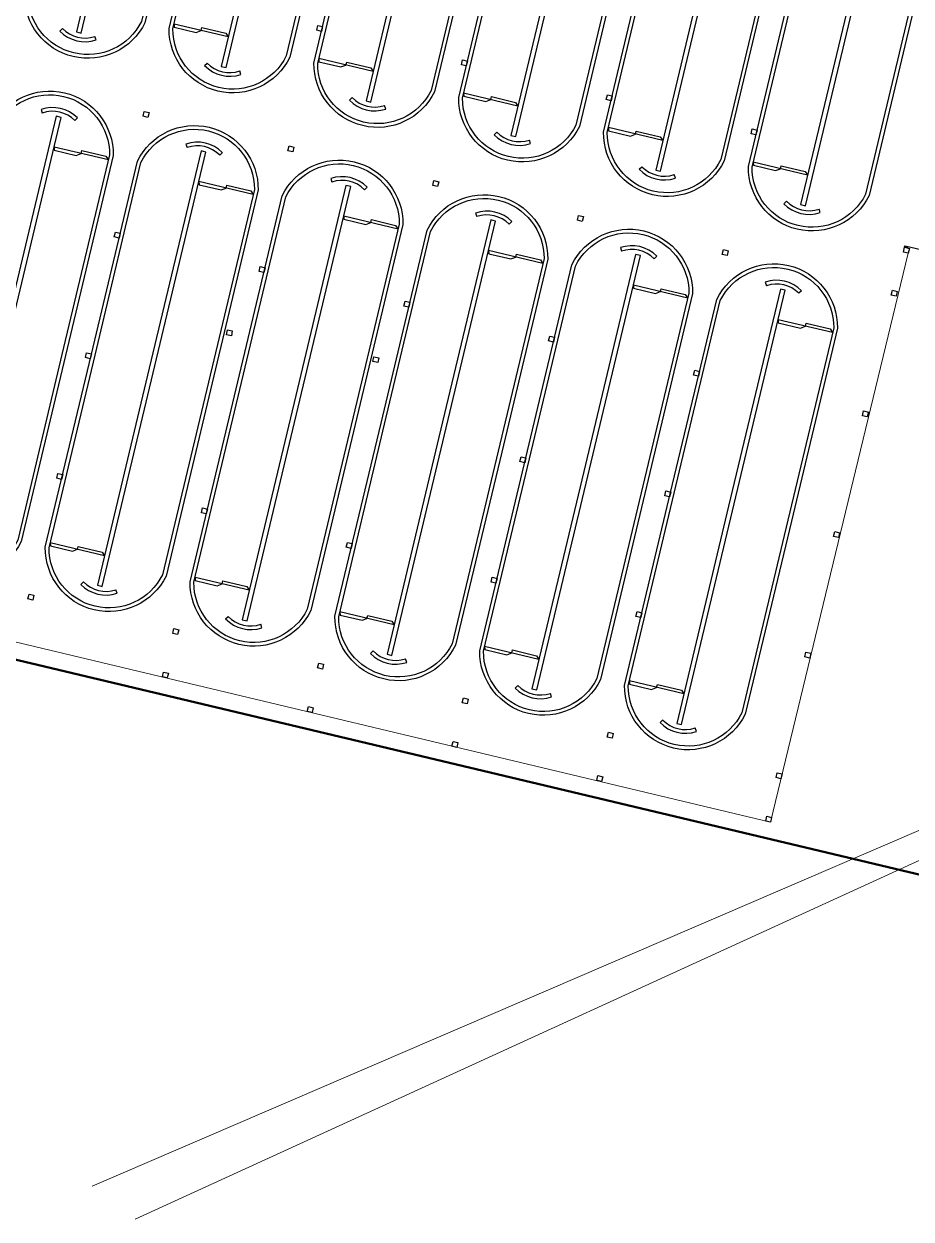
# Model space of a CAD drawing. Header units: metres. Extents: x 2572 to 5235, y 1556 to 2684.
# Drawn here: x 3404.17 to 3439.92, y 2254.44 to 2302.62 of the extents above; entities that cross this region are included whole.
import ezdxf

# ---------------------------------------------------------------- set-up
doc = ezdxf.new("R2010")
doc.units = ezdxf.units.M
doc.linetypes.add('HIDDEN2', pattern=[4.7625, 3.175, -1.5875])
doc.layers.add('SOMBREADO', color=7, linetype='Continuous')
doc.layers.add('Structural - Grid_Pen_No__15', color=214, linetype='Continuous', lineweight=25)
doc.layers.add('VIGAS DE LOSA1', color=190, linetype='Continuous', lineweight=9)

msp = doc.modelspace()

# ---------------------------------------------------------------- linework, layer by layer
for points in [[(3410.906, 2310.445), (3409.05, 2302.664, -0.8), (3404.186, 2303.824), (3406.043, 2311.605), (3407.899, 2319.387, -0.8), (3412.763, 2318.227), (3410.906, 2310.445)], [(3416.743, 2309.053), (3414.886, 2301.271, -0.8), (3410.023, 2302.431), (3411.879, 2310.213), (3413.736, 2317.995, -0.8), (3418.599, 2316.834), (3416.743, 2309.053)], [(3422.579, 2307.66), (3420.722, 2299.879, -0.8), (3415.859, 2301.039), (3417.715, 2308.821), (3419.572, 2316.602, -0.8), (3424.435, 2315.442), (3422.579, 2307.66)], [(3428.415, 2306.268), (3426.559, 2298.486, -0.8), (3421.695, 2299.647), (3423.552, 2307.428), (3425.408, 2315.21, -0.8), (3430.272, 2314.05), (3428.415, 2306.268)], [(3434.251, 2304.876), (3432.395, 2297.094, -0.8), (3427.531, 2298.254), (3429.388, 2306.036), (3431.244, 2313.818, -0.8), (3436.108, 2312.657), (3434.251, 2304.876)], [(3440.087, 2303.483), (3438.231, 2295.702, -0.8), (3433.368, 2296.862), (3435.224, 2304.644), (3437.08, 2312.425, -0.8), (3441.944, 2311.265), (3440.087, 2303.483)], [(3405.917, 2289.532), (3404.061, 2281.75, -0.8), (3399.197, 2282.911), (3401.054, 2290.692), (3402.91, 2298.474, -0.8), (3407.774, 2297.314), (3405.917, 2289.532)], [(3411.753, 2288.14), (3409.897, 2280.358, -0.8), (3405.033, 2281.518), (3406.89, 2289.3), (3408.746, 2297.082, -0.8), (3413.61, 2295.921), (3411.753, 2288.14)], [(3417.59, 2286.747), (3415.733, 2278.966, -0.8), (3410.87, 2280.126), (3412.726, 2287.908), (3414.583, 2295.689, -0.8), (3419.446, 2294.529), (3417.59, 2286.747)], [(3423.426, 2285.355), (3421.569, 2277.573, -0.8), (3416.706, 2278.734), (3418.562, 2286.515), (3420.419, 2294.297, -0.8), (3425.282, 2293.137), (3423.426, 2285.355)], [(3429.262, 2283.963), (3427.406, 2276.181, -0.8), (3422.542, 2277.341), (3424.399, 2285.123), (3426.255, 2292.905, -0.8), (3431.118, 2291.744), (3429.262, 2283.963)], [(3435.098, 2282.57), (3433.242, 2274.789, -0.8), (3428.378, 2275.949), (3430.235, 2283.731), (3432.091, 2291.512, -0.8), (3436.955, 2290.352), (3435.098, 2282.57)]]:
    msp.add_lwpolyline(points, format="xyb")
for points in [[(3410.761, 2310.48), (3408.908, 2302.715, -0.794435), (3404.336, 2303.805), (3406.189, 2311.571), (3408.041, 2319.336, -0.794435), (3412.613, 2318.245)], [(3416.597, 2309.088), (3414.744, 2301.322, -0.794435), (3410.173, 2302.413), (3412.025, 2310.178), (3413.878, 2317.943, -0.794435), (3418.449, 2316.853)], [(3422.433, 2307.695), (3420.58, 2299.93, -0.794435), (3416.009, 2301.021), (3417.861, 2308.786), (3419.714, 2316.551, -0.794435), (3424.285, 2315.46)], [(3428.269, 2306.303), (3426.417, 2298.538, -0.794435), (3421.845, 2299.628), (3423.697, 2307.394), (3425.55, 2315.159, -0.794435), (3430.122, 2314.068)], [(3434.105, 2304.911), (3432.253, 2297.145, -0.794435), (3427.681, 2298.236), (3429.534, 2306.001), (3431.386, 2313.766, -0.794435), (3435.958, 2312.676)], [(3439.942, 2303.518), (3438.089, 2295.753, -0.794435), (3433.517, 2296.844), (3435.37, 2304.609), (3437.222, 2312.374, -0.794435), (3441.794, 2311.283)], [(3405.771, 2289.567), (3403.919, 2281.802, -0.794435), (3399.347, 2282.892), (3401.2, 2290.658), (3403.052, 2298.423, -0.794435), (3407.624, 2297.332)], [(3411.607, 2288.175), (3409.755, 2280.409, -0.794435), (3405.183, 2281.5), (3407.036, 2289.265), (3408.888, 2297.03, -0.794435), (3413.46, 2295.94)], [(3417.444, 2286.782), (3415.591, 2279.017, -0.794435), (3411.019, 2280.108), (3412.872, 2287.873), (3414.725, 2295.638, -0.794435), (3419.296, 2294.547)], [(3423.28, 2285.39), (3421.427, 2277.625, -0.794435), (3416.856, 2278.715), (3418.708, 2286.48), (3420.561, 2294.246, -0.794435), (3425.132, 2293.155)], [(3429.116, 2283.997), (3427.264, 2276.232, -0.794435), (3422.692, 2277.323), (3424.544, 2285.088), (3426.397, 2292.853, -0.794435), (3430.969, 2291.763)], [(3434.952, 2282.605), (3433.1, 2274.84, -0.794435), (3428.528, 2275.931), (3430.381, 2283.696), (3432.233, 2291.461, -0.794435), (3436.805, 2290.37)]]:
    msp.add_lwpolyline(points, format="xyb", close=True)
for points in [[(3408.377, 2311.049), (3406.289, 2302.294), (3406.483, 2302.248), (3410.66, 2319.756), (3410.466, 2319.803), (3408.377, 2311.049)], [(3414.214, 2309.656), (3412.125, 2300.902), (3412.32, 2300.855), (3416.497, 2318.364), (3416.302, 2318.41), (3414.214, 2309.656)], [(3420.05, 2308.264), (3417.961, 2299.509), (3418.156, 2299.463), (3422.333, 2316.972), (3422.138, 2317.018), (3420.05, 2308.264)], [(3425.886, 2306.871), (3423.798, 2298.117), (3423.992, 2298.071), (3428.169, 2315.579), (3427.975, 2315.626), (3425.886, 2306.871)], [(3431.722, 2305.479), (3429.634, 2296.725), (3429.828, 2296.678), (3434.005, 2314.187), (3433.811, 2314.233), (3431.722, 2305.479)], [(3437.558, 2304.087), (3435.47, 2295.332), (3435.664, 2295.286), (3439.842, 2312.795), (3439.647, 2312.841), (3437.558, 2304.087)], [(3412.408, 2302.089), (3410.22, 2302.611), (3410.226, 2302.485), (3411.113, 2302.273), (3411.314, 2302.35), (3411.342, 2302.467), (3412.309, 2302.236), (3412.408, 2302.089)], [(3416.21, 2302.511), (3416.164, 2302.316), (3415.969, 2302.363), (3416.015, 2302.557), (3416.21, 2302.511)], [(3405.616, 2302.325), (3405.724, 2302.43)], [(3407.081, 2301.968), (3407.033, 2302.111)], [(3418.244, 2300.696), (3416.056, 2301.218), (3416.062, 2301.093), (3416.949, 2300.881), (3417.15, 2300.957), (3417.178, 2301.075), (3418.145, 2300.844), (3418.244, 2300.696)], [(3422.046, 2301.119), (3422, 2300.924), (3421.805, 2300.971), (3421.852, 2301.165), (3422.046, 2301.119)], [(3411.453, 2300.933), (3411.56, 2301.037)], [(3412.917, 2300.576), (3412.87, 2300.718)], [(3424.081, 2299.304), (3421.892, 2299.826), (3421.898, 2299.7), (3422.785, 2299.489), (3422.986, 2299.565), (3423.014, 2299.683), (3423.981, 2299.452), (3424.081, 2299.304)], [(3427.879, 2299.713), (3427.833, 2299.519), (3427.638, 2299.565), (3427.685, 2299.76), (3427.879, 2299.713)], [(3404.863, 2299.166), (3404.912, 2299.024)], [(3417.289, 2299.541), (3417.397, 2299.645)], [(3418.753, 2299.184), (3418.706, 2299.326)], [(3403.388, 2290.135), (3401.3, 2281.381), (3401.494, 2281.335), (3405.671, 2298.843), (3405.477, 2298.89), (3403.388, 2290.135)], [(3406.331, 2298.823), (3406.224, 2298.717)], [(3409.214, 2299.04), (3409.167, 2298.845), (3408.973, 2298.892), (3409.019, 2299.086), (3409.214, 2299.04)], [(3423.125, 2298.148), (3423.233, 2298.253)], [(3429.917, 2297.911), (3427.728, 2298.434), (3427.734, 2298.308), (3428.622, 2298.096), (3428.823, 2298.173), (3428.851, 2298.29), (3429.818, 2298.059), (3429.917, 2297.911)], [(3433.719, 2298.334), (3433.672, 2298.139), (3433.478, 2298.186), (3433.524, 2298.38), (3433.719, 2298.334)], [(3410.699, 2297.773), (3410.748, 2297.631)], [(3424.59, 2297.791), (3424.542, 2297.934)], [(3407.576, 2297.131), (3405.387, 2297.653), (3405.393, 2297.527), (3406.281, 2297.316), (3406.482, 2297.392), (3406.51, 2297.509), (3407.477, 2297.279), (3407.576, 2297.131)], [(3409.224, 2288.743), (3407.136, 2279.989), (3407.33, 2279.942), (3411.507, 2297.451), (3411.313, 2297.497), (3409.224, 2288.743)], [(3412.167, 2297.431), (3412.06, 2297.325)], [(3415.05, 2297.647), (3415.003, 2297.453), (3414.809, 2297.499), (3414.855, 2297.694), (3415.05, 2297.647)], [(3428.961, 2296.756), (3429.069, 2296.86)], [(3435.753, 2296.519), (3433.564, 2297.041), (3433.57, 2296.916), (3434.458, 2296.704), (3434.659, 2296.78), (3434.687, 2296.898), (3435.654, 2296.667), (3435.753, 2296.519)], [(3416.535, 2296.381), (3416.584, 2296.239)], [(3420.886, 2296.255), (3420.84, 2296.061), (3420.645, 2296.107), (3420.691, 2296.302), (3420.886, 2296.255)], [(3430.426, 2296.399), (3430.378, 2296.541)], [(3413.412, 2295.738), (3411.223, 2296.261), (3411.229, 2296.135), (3412.117, 2295.923), (3412.318, 2296), (3412.346, 2296.117), (3413.313, 2295.886), (3413.412, 2295.738)], [(3415.061, 2287.351), (3412.972, 2278.596), (3413.167, 2278.55), (3417.344, 2296.059), (3417.149, 2296.105), (3415.061, 2287.351)], [(3418.003, 2296.038), (3417.896, 2295.933)], [(3434.797, 2295.364), (3434.905, 2295.468)], [(3419.248, 2294.346), (3417.06, 2294.868), (3417.066, 2294.743), (3417.953, 2294.531), (3418.154, 2294.607), (3418.182, 2294.725), (3419.149, 2294.494), (3419.248, 2294.346)], [(3422.371, 2294.989), (3422.42, 2294.847)], [(3426.719, 2294.85), (3426.673, 2294.655), (3426.478, 2294.702), (3426.525, 2294.896), (3426.719, 2294.85)], [(3436.262, 2295.007), (3436.214, 2295.149)], [(3420.897, 2285.958), (3418.808, 2277.204), (3419.003, 2277.158), (3423.18, 2294.666), (3422.985, 2294.713), (3420.897, 2285.958)], [(3423.839, 2294.646), (3423.732, 2294.54)], [(3408.053, 2294.176), (3408.007, 2293.982), (3407.812, 2294.028), (3407.859, 2294.223), (3408.053, 2294.176)], [(3425.084, 2292.954), (3422.896, 2293.476), (3422.902, 2293.35), (3423.789, 2293.139), (3423.99, 2293.215), (3424.018, 2293.332), (3424.985, 2293.102), (3425.084, 2292.954)], [(3428.207, 2293.596), (3428.256, 2293.454)], [(3432.558, 2293.47), (3432.512, 2293.276), (3432.317, 2293.322), (3432.364, 2293.517), (3432.558, 2293.47)], [(3439.856, 2293.567), (3439.809, 2293.372), (3439.615, 2293.418), (3439.661, 2293.613), (3439.856, 2293.567)], [(3439.782, 2293.584), (3439.661, 2293.613), (3439.675, 2293.673), (3439.796, 2293.645), (3439.782, 2293.584)], [(3439.736, 2293.659), (3441.066, 2293.342)], [(3426.733, 2284.566), (3424.644, 2275.812), (3424.839, 2275.765), (3429.016, 2293.274), (3428.822, 2293.32), (3426.733, 2284.566)], [(3429.675, 2293.253), (3429.569, 2293.148)], [(3413.89, 2292.784), (3413.843, 2292.589), (3413.649, 2292.636), (3413.695, 2292.83), (3413.89, 2292.784)], [(3430.921, 2291.561), (3428.732, 2292.084), (3428.738, 2291.958), (3429.625, 2291.746), (3429.826, 2291.822), (3429.854, 2291.94), (3430.821, 2291.709), (3430.921, 2291.561)], [(3434.044, 2292.204), (3434.093, 2292.062)], [(3432.569, 2283.174), (3430.481, 2274.419), (3430.675, 2274.373), (3434.852, 2291.882), (3434.658, 2291.928), (3432.569, 2283.174)], [(3435.512, 2291.861), (3435.405, 2291.756)], [(3439.364, 2291.833), (3439.318, 2291.639), (3439.123, 2291.685), (3439.17, 2291.88), (3439.364, 2291.833)], [(3419.726, 2291.392), (3419.679, 2291.197), (3419.485, 2291.243), (3419.531, 2291.438), (3419.726, 2291.392)], [(3436.757, 2290.169), (3434.568, 2290.691), (3434.574, 2290.566), (3435.462, 2290.354), (3435.663, 2290.43), (3435.691, 2290.548), (3436.658, 2290.317), (3436.757, 2290.169)], [(3412.567, 2290.241), (3412.531, 2290.045), (3412.335, 2290.081), (3412.371, 2290.277), (3412.567, 2290.241)], [(3425.559, 2289.986), (3425.513, 2289.792), (3425.318, 2289.838), (3425.364, 2290.033), (3425.559, 2289.986)], [(3406.893, 2289.313), (3406.847, 2289.118), (3406.652, 2289.165), (3406.699, 2289.359), (3406.893, 2289.313)], [(3418.469, 2289.16), (3418.433, 2288.964), (3418.236, 2289), (3418.272, 2289.196), (3418.469, 2289.16)], [(3431.398, 2288.607), (3431.352, 2288.412), (3431.157, 2288.459), (3431.204, 2288.653), (3431.398, 2288.607)], [(3438.204, 2286.97), (3438.158, 2286.775), (3437.963, 2286.822), (3438.01, 2287.016), (3438.204, 2286.97)], [(3424.399, 2285.123), (3424.352, 2284.928), (3424.158, 2284.975), (3424.204, 2285.169), (3424.399, 2285.123)], [(3405.733, 2284.449), (3405.686, 2284.255), (3405.492, 2284.301), (3405.538, 2284.496), (3405.733, 2284.449)], [(3430.238, 2283.743), (3430.192, 2283.549), (3429.997, 2283.595), (3430.043, 2283.79), (3430.238, 2283.743)], [(3411.569, 2283.057), (3411.522, 2282.862), (3411.328, 2282.909), (3411.374, 2283.103), (3411.569, 2283.057)], [(3437.044, 2282.106), (3436.997, 2281.912), (3436.803, 2281.958), (3436.849, 2282.153), (3437.044, 2282.106)], [(3407.419, 2281.175), (3405.23, 2281.698), (3405.236, 2281.572), (3406.124, 2281.36), (3406.325, 2281.437), (3406.353, 2281.554), (3407.32, 2281.323), (3407.419, 2281.175)], [(3417.405, 2281.665), (3417.359, 2281.47), (3417.164, 2281.516), (3417.211, 2281.711), (3417.405, 2281.665)], [(3406.463, 2280.02), (3406.571, 2280.124)], [(3413.255, 2279.783), (3411.067, 2280.305), (3411.073, 2280.18), (3411.96, 2279.968), (3412.161, 2280.044), (3412.189, 2280.162), (3413.156, 2279.931), (3413.255, 2279.783)], [(3423.238, 2280.259), (3423.192, 2280.065), (3422.997, 2280.111), (3423.044, 2280.306), (3423.238, 2280.259)], [(3404.572, 2279.586), (3404.526, 2279.391), (3404.331, 2279.438), (3404.378, 2279.632), (3404.572, 2279.586)], [(3407.928, 2279.663), (3407.88, 2279.805)], [(3412.3, 2278.627), (3412.407, 2278.732)], [(3419.091, 2278.391), (3416.903, 2278.913), (3416.909, 2278.787), (3417.796, 2278.576), (3417.997, 2278.652), (3418.025, 2278.769), (3418.992, 2278.539), (3419.091, 2278.391)], [(3429.078, 2278.88), (3429.031, 2278.685), (3428.837, 2278.732), (3428.883, 2278.926), (3429.078, 2278.88)], [(3410.409, 2278.193), (3410.362, 2277.999), (3410.168, 2278.045), (3410.214, 2278.24), (3410.409, 2278.193)], [(3413.764, 2278.271), (3413.717, 2278.413)], [(3424.928, 2276.998), (3422.739, 2277.521), (3422.745, 2277.395), (3423.632, 2277.183), (3423.833, 2277.259), (3423.861, 2277.377), (3424.828, 2277.146), (3424.928, 2276.998)], [(3418.136, 2277.235), (3418.244, 2277.339)], [(3419.6, 2276.878), (3419.553, 2277.02)], [(3435.883, 2277.243), (3435.837, 2277.048), (3435.642, 2277.095), (3435.689, 2277.289), (3435.883, 2277.243)], [(3416.245, 2276.801), (3416.198, 2276.607), (3416.004, 2276.653), (3416.05, 2276.848), (3416.245, 2276.801)], [(3409.991, 2276.443), (3409.944, 2276.248), (3409.75, 2276.294), (3409.796, 2276.489), (3409.991, 2276.443)], [(3430.764, 2275.606), (3428.575, 2276.128), (3428.581, 2276.003), (3429.469, 2275.791), (3429.67, 2275.867), (3429.698, 2275.985), (3430.665, 2275.754), (3430.764, 2275.606)], [(3423.972, 2275.843), (3424.08, 2275.947)], [(3425.437, 2275.486), (3425.389, 2275.628)], [(3415.827, 2275.05), (3415.781, 2274.856), (3415.586, 2274.902), (3415.633, 2275.097), (3415.827, 2275.05)], [(3422.078, 2275.396), (3422.032, 2275.201), (3421.837, 2275.248), (3421.883, 2275.442), (3422.078, 2275.396)], [(3429.808, 2274.45), (3429.916, 2274.555)], [(3431.273, 2274.094), (3431.225, 2274.236)], [(3421.66, 2273.645), (3421.614, 2273.451), (3421.419, 2273.497), (3421.466, 2273.691), (3421.66, 2273.645)], [(3427.917, 2274.016), (3427.871, 2273.822), (3427.676, 2273.868), (3427.723, 2274.063), (3427.917, 2274.016)], [(3427.499, 2272.266), (3427.453, 2272.071), (3427.259, 2272.117), (3427.305, 2272.312), (3427.499, 2272.266)], [(3434.723, 2272.379), (3434.677, 2272.185), (3434.482, 2272.231), (3434.529, 2272.426), (3434.723, 2272.379)], [(3434.305, 2270.628), (3434.259, 2270.434), (3434.064, 2270.48), (3434.111, 2270.675), (3434.305, 2270.628)]]:
    msp.add_lwpolyline(points)
for centre, radius, start, end in [((3406.632, 2303.308), 1.413, 224.072, 288.5361), ((3406.632, 2303.308), 1.263, 224.072, 288.5361), ((3412.468, 2301.916), 1.413, 224.072, 288.5361), ((3412.468, 2301.916), 1.263, 224.072, 288.5361), ((3405.325, 2297.83), 1.413, 44.6273, 109.0914), ((3418.304, 2300.524), 1.413, 224.072, 288.5361), ((3418.304, 2300.524), 1.263, 224.072, 288.5361), ((3405.325, 2297.83), 1.263, 44.6273, 109.0914), ((3424.14, 2299.131), 1.263, 224.072, 288.5361), ((3411.161, 2296.438), 1.413, 44.6273, 109.0914), ((3424.14, 2299.131), 1.413, 224.072, 288.5361), ((3411.161, 2296.438), 1.263, 44.6273, 109.0914), ((3429.977, 2297.739), 1.413, 224.072, 288.5361), ((3429.977, 2297.739), 1.263, 224.072, 288.5361), ((3416.997, 2295.045), 1.413, 44.6273, 109.0914), ((3416.997, 2295.045), 1.263, 44.6273, 109.0914), ((3435.813, 2296.347), 1.413, 224.072, 288.5361), ((3435.813, 2296.347), 1.263, 224.072, 288.5361), ((3422.833, 2293.653), 1.413, 44.6273, 109.0914), ((3422.833, 2293.653), 1.263, 44.6273, 109.0914), ((3428.67, 2292.261), 1.413, 44.6273, 109.0914), ((3428.67, 2292.261), 1.263, 44.6273, 109.0914), ((3434.506, 2290.868), 1.413, 44.6273, 109.0914), ((3434.506, 2290.868), 1.263, 44.6273, 109.0914), ((3407.479, 2281.003), 1.413, 224.072, 288.5361), ((3407.479, 2281.003), 1.263, 224.072, 288.5361), ((3413.315, 2279.61), 1.413, 224.072, 288.5361), ((3413.315, 2279.61), 1.263, 224.072, 288.5361), ((3419.151, 2278.218), 1.413, 224.072, 288.5361), ((3419.151, 2278.218), 1.263, 224.072, 288.5361), ((3424.987, 2276.826), 1.413, 224.072, 288.5361), ((3424.987, 2276.826), 1.263, 224.072, 288.5361), ((3430.824, 2275.433), 1.413, 224.072, 288.5361), ((3430.824, 2275.433), 1.263, 224.072, 288.5361)]:
    msp.add_arc(centre, radius, start, end)
at = {"layer": 'SOMBREADO', "color": 0, "linetype": 'Continuous', "lineweight": 50, "elevation": 0.963, "flags": 128}
msp.add_lwpolyline([(3341.29, 2325.998), (3327.548, 2306.394), (3319.644, 2297.019), (3319.644, 2297.019), (3443.694, 2267.502), (3443.694, 2267.502), (3443.694, 2267.502), (3449.957, 2279.19), (3456.622, 2299.064), (3456.172, 2336.622), (3460.169, 2363.009), (3460.169, 2363.009), (3460.169, 2363.009), (3369.345, 2373.843), (3368.499, 2365.529), (3355.021, 2345.666)], close=True, dxfattribs=at)
at = {"layer": 'Structural - Grid_Pen_No__15', "linetype": 'HIDDEN2', "lineweight": 9, "elevation": 0.963, "flags": 128}
msp.add_lwpolyline([(3341.29, 2325.998), (3327.548, 2306.394), (3319.644, 2297.019), (3319.644, 2297.019), (3443.694, 2267.502), (3443.694, 2267.502), (3443.694, 2267.502), (3449.957, 2279.19), (3456.622, 2299.064), (3456.172, 2336.622), (3460.169, 2363.009), (3460.169, 2363.009), (3460.169, 2363.009), (3369.345, 2373.843), (3368.499, 2365.529), (3355.021, 2345.666)], close=True, dxfattribs=at)
at = {"layer": 'VIGAS DE LOSA1', "color": 2, "linetype": 'Continuous', "lineweight": 9}
msp.add_line((3434.259, 2270.434), (3368.893, 2286.028), dxfattribs=at)
at = {"layer": 'VIGAS DE LOSA1', "color": 2, "linetype": 'Continuous', "lineweight": 9, "flags": 128}
for points in [[(3434.259, 2270.434), (3439.809, 2293.372)], [(3455.786, 2273.486), (3444.864, 2272.093), (3406.924, 2255.764)], [(3455.352, 2272.441), (3455.352, 2272.441), (3445.179, 2271.144), (3408.656, 2254.435)]]:
    msp.add_lwpolyline(points, dxfattribs=at)

doc.saveas('drawing.dxf')
